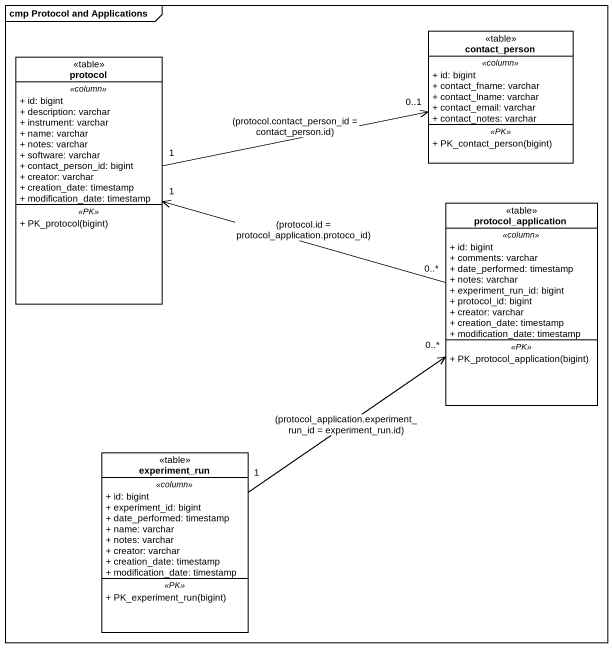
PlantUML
@startuml
mainframe cmp Protocol and Applications
hide circle
hide empty members
skinparam classAttributeIconSize 0
class contact_person <<table>> {
  .. <<column>> ..
  + id: bigint
  + contact_fname: varchar
  + contact_lname: varchar
  + contact_email: varchar
  + contact_notes: varchar
  .. <<PK>> ..
  + PK_contact_person(bigint)
}
class "protocol" as protocol_ <<table>> {
  .. <<column>> ..
  + id: bigint
  + description: varchar
  + instrument: varchar
  + name: varchar
  + notes: varchar
  + software: varchar
  + contact_person_id: bigint
  + creator: varchar
  + creation_date: timestamp
  + modification_date: timestamp
  .. <<PK>> ..
  + PK_protocol(bigint)
}
class protocol_application <<table>> {
  .. <<column>> ..
  + id: bigint
  + comments: varchar
  + date_performed: timestamp
  + notes: varchar
  + experiment_run_id: bigint
  + protocol_id: bigint
  + creator: varchar
  + creation_date: timestamp
  + modification_date: timestamp
  .. <<PK>> ..
  + PK_protocol_application(bigint)
}
class experiment_run <<table>> {
  .. <<column>> ..
  + id: bigint
  + experiment_id: bigint
  + date_performed: timestamp
  + name: varchar
  + notes: varchar
  + creator: varchar
  + creation_date: timestamp
  + modification_date: timestamp
  .. <<PK>> ..
  + PK_experiment_run(bigint)
}
protocol_ "1" -right-> "0..1" contact_person : (protocol.contact_person_id = contact_person.id)
protocol_application "0..*" -left-> "1" protocol_ : (protocol.id = protocol_application.protoco_id)
experiment_run "1" -up-> "0..*" protocol_application : (protocol_application.experiment_run_id = experiment_run.id)
@enduml
